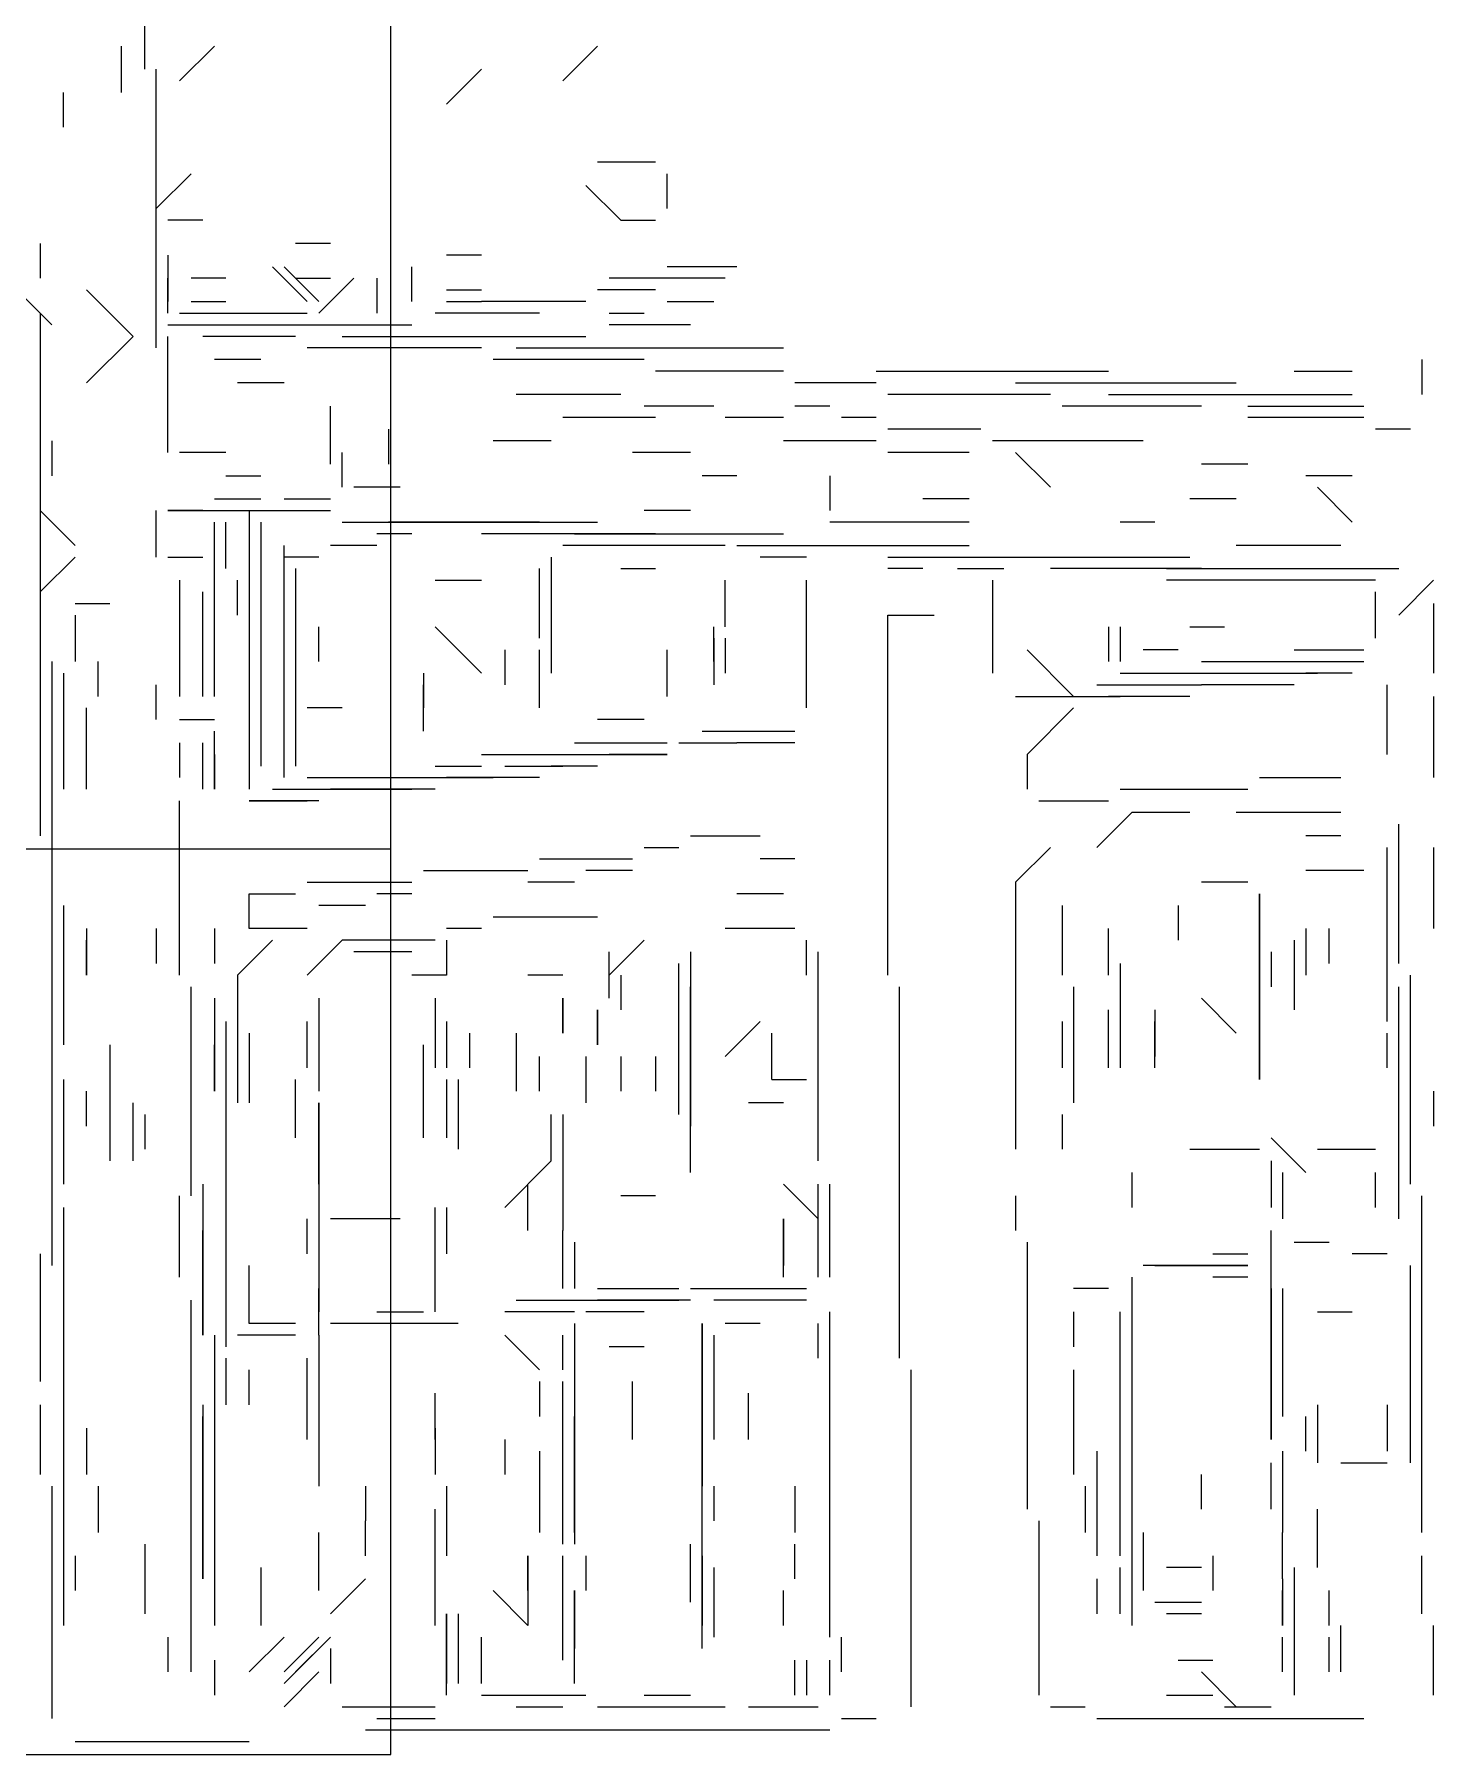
# Model space of a CAD drawing. Extents: x 34 to 168, y 38 to 138.
# Drawn here: x 124.88 to 144.97, y 55 to 79.69 of the extents above; entities that cross this region are included whole.
import ezdxf

# ---------------------------------------------------------------- set-up
doc = ezdxf.new("R2010")
doc.units = 0
doc.layers.add('STRUCTURE', color=1, linetype='CONTINUOUS')

msp = doc.modelspace()

# ---------------------------------------------------------------- linework, layer by layer
for p, q in [((126.467, 79.187), (126.467, 82.5203)), ((126.467, 79.187), (126.467, 82.5203)), ((126.467, 79.187), (126.467, 82.5203)), ((126.1337, 78.8536), (126.1337, 79.5203)), ((126.967, 79.0203), (127.467, 79.5203)), ((132.467, 79.0203), (132.967, 79.5203)), ((126.6337, 77.8536), (126.6337, 79.187)), ((126.6337, 77.687), (126.6337, 79.187)), ((126.6337, 77.5203), (126.6337, 79.187)), ((126.6337, 76.687), (126.6337, 79.187)), ((126.6337, 77.5203), (126.6337, 79.187)), ((126.6337, 76.3536), (126.6337, 79.0203)), ((131.3003, 79.187), (130.8003, 78.687)), ((125.3003, 78.3536), (125.3003, 78.8536)), ((126.6337, 77.687), (126.6337, 78.3536)), ((126.6337, 77.687), (126.6337, 78.3536)), ((133.8003, 77.8536), (132.967, 77.8536)), ((133.8003, 77.8536), (133.1337, 77.8536)), ((126.6337, 77.187), (127.1337, 77.687)), ((132.8003, 77.5203), (133.3003, 77.0203)), ((132.8003, 77.5203), (133.3003, 77.0203)), ((132.8003, 77.5203), (133.3003, 77.0203)), ((133.967, 77.187), (133.967, 77.687)), ((133.967, 77.187), (133.967, 77.687)), ((133.967, 77.187), (133.967, 77.687)), ((133.967, 77.187), (133.967, 77.687)), ((126.6337, 75.8536), (126.6337, 77.3536)), ((126.6337, 75.8536), (126.6337, 77.3536)), ((127.3003, 77.0203), (126.8003, 77.0203)), ((133.3003, 77.0203), (133.8003, 77.0203)), ((133.3003, 77.0203), (133.8003, 77.0203)), ((133.3003, 77.0203), (133.8003, 77.0203)), ((133.3003, 77.0203), (133.8003, 77.0203)), ((124.967, 76.687), (124.967, 76.187)), ((124.967, 76.687), (124.967, 76.187)), ((129.1337, 76.687), (128.6337, 76.687)), ((126.8003, 76.5203), (126.8003, 75.8536)), ((126.8003, 76.5203), (126.8003, 75.8536)), ((126.8003, 76.5203), (126.8003, 75.8536)), ((126.8003, 76.5203), (126.8003, 75.8536)), ((126.8003, 76.5203), (126.8003, 75.8536)), ((126.8003, 76.3536), (126.8003, 75.8536)), ((126.8003, 76.3536), (126.8003, 75.8536)), ((126.8003, 76.3536), (126.8003, 75.8536)), ((128.8003, 75.8536), (128.3003, 76.3536)), ((128.967, 75.8536), (128.467, 76.3536)), ((130.3003, 75.8536), (130.3003, 76.3536)), ((130.3003, 75.8536), (130.3003, 76.3536)), ((131.3003, 76.5203), (130.8003, 76.5203)), ((131.3003, 76.5203), (130.8003, 76.5203)), ((131.3003, 76.5203), (130.8003, 76.5203)), ((131.3003, 76.5203), (130.8003, 76.5203)), ((134.967, 76.3536), (133.967, 76.3536)), ((126.8003, 75.687), (126.8003, 76.187)), ((127.6337, 76.187), (127.1337, 76.187)), ((128.6337, 76.187), (129.1337, 76.187)), ((129.467, 76.187), (128.967, 75.687)), ((129.8003, 76.187), (129.8003, 75.687)), ((129.8003, 76.187), (129.8003, 75.687)), ((133.8003, 76.187), (133.1337, 76.187)), ((134.8003, 76.187), (133.8003, 76.187)), ((134.8003, 76.187), (133.967, 76.187)), ((134.8003, 76.187), (133.967, 76.187)), ((134.6337, 76.187), (133.967, 76.187)), ((134.8003, 76.187), (133.967, 76.187)), ((124.6337, 76.0203), (125.1337, 75.5203)), ((125.6337, 76.0203), (126.3003, 75.3536)), ((125.6337, 76.0203), (126.3003, 75.3536)), ((126.6337, 75.187), (126.6337, 75.8536)), ((127.1337, 75.8536), (127.6337, 75.8536)), ((130.8003, 76.0203), (131.3003, 76.0203)), ((130.8003, 76.0203), (131.3003, 76.0203)), ((130.8003, 76.0203), (131.3003, 76.0203)), ((130.8003, 75.8536), (131.3003, 75.8536)), ((132.467, 75.8536), (131.3003, 75.8536)), ((132.8003, 75.8536), (132.1337, 75.8536)), ((132.8003, 75.8536), (132.1337, 75.8536)), ((132.8003, 75.8536), (132.1337, 75.8536)), ((132.8003, 75.8536), (132.3003, 75.8536)), ((133.6337, 76.0203), (132.967, 76.0203)), ((133.8003, 76.0203), (132.967, 76.0203)), ((133.8003, 76.0203), (132.967, 76.0203)), ((133.8003, 76.0203), (132.967, 76.0203)), ((133.6337, 76.0203), (133.1337, 76.0203)), ((133.967, 75.8536), (134.6337, 75.8536)), ((124.967, 75.687), (124.967, 70.8536)), ((126.967, 75.687), (128.6337, 75.687)), ((127.1337, 75.687), (127.967, 75.687)), ((127.467, 75.687), (127.967, 75.687)), ((127.967, 75.687), (128.8003, 75.687)), ((128.1337, 75.687), (128.8003, 75.687)), ((128.1337, 75.687), (128.8003, 75.687)), ((131.1337, 75.687), (130.6337, 75.687)), ((132.1337, 75.687), (131.1337, 75.687)), ((131.8003, 75.687), (131.1337, 75.687)), ((133.1337, 75.687), (133.6337, 75.687)), ((124.967, 75.3536), (124.967, 68.8536)), ((124.967, 75.3536), (124.967, 74.3536)), ((124.967, 75.3536), (124.967, 68.8536)), ((125.6337, 74.687), (126.3003, 75.3536)), ((125.6337, 74.687), (126.3003, 75.3536)), ((126.8003, 75.5203), (129.1337, 75.5203)), ((126.8003, 74.5203), (126.8003, 75.3536)), ((126.8003, 74.5203), (126.8003, 75.3536)), ((127.1337, 75.5203), (128.1337, 75.5203)), ((127.1337, 75.5203), (127.967, 75.5203)), ((127.1337, 75.5203), (127.967, 75.5203)), ((127.3003, 75.5203), (127.967, 75.5203)), ((127.3003, 75.5203), (127.967, 75.5203)), ((127.3003, 75.5203), (127.967, 75.5203)), ((127.3003, 75.5203), (127.967, 75.5203)), ((128.6337, 75.3536), (127.3003, 75.3536)), ((127.467, 75.5203), (127.967, 75.5203)), ((127.467, 75.5203), (127.967, 75.5203)), ((128.467, 75.5203), (129.6337, 75.5203)), ((128.467, 75.5203), (130.1337, 75.5203)), ((128.467, 75.5203), (130.1337, 75.5203)), ((128.967, 75.5203), (130.1337, 75.5203)), ((129.1337, 75.5203), (130.3003, 75.5203)), ((129.3003, 75.3536), (131.6337, 75.3536)), ((130.3003, 75.3536), (130.8003, 75.3536)), ((130.3003, 75.3536), (130.8003, 75.3536)), ((130.3003, 75.3536), (130.8003, 75.3536)), ((130.3003, 75.3536), (130.8003, 75.3536)), ((131.1337, 75.3536), (132.467, 75.3536)), ((131.1337, 75.3536), (132.6337, 75.3536)), ((131.1337, 75.3536), (132.8003, 75.3536)), ((131.1337, 75.3536), (131.8003, 75.3536)), ((131.1337, 75.3536), (132.6337, 75.3536)), ((133.8003, 75.5203), (133.1337, 75.5203)), ((133.8003, 75.5203), (133.1337, 75.5203)), ((134.3003, 75.5203), (133.8003, 75.5203)), ((134.3003, 75.5203), (133.8003, 75.5203)), ((126.8003, 74.187), (126.8003, 75.187)), ((131.3003, 75.187), (128.8003, 75.187)), ((131.8003, 75.187), (134.3003, 75.187)), ((132.6337, 75.187), (135.3003, 75.187)), ((132.8003, 75.187), (135.467, 75.187)), ((132.8003, 75.187), (135.467, 75.187)), ((133.1337, 75.187), (135.6337, 75.187)), ((133.1337, 75.187), (134.967, 75.187)), ((133.1337, 75.187), (134.967, 75.187)), ((133.8003, 75.187), (134.3003, 75.187)), ((133.8003, 75.187), (134.3003, 75.187)), ((124.967, 74.8536), (124.967, 68.187)), ((126.8003, 73.687), (126.8003, 75.0203)), ((128.1337, 75.0203), (127.467, 75.0203)), ((133.6337, 75.0203), (131.467, 75.0203)), ((135.6337, 74.8536), (133.8003, 74.8536)), ((136.967, 74.8536), (138.8003, 74.8536)), ((138.8003, 74.8536), (139.967, 74.8536)), ((138.8003, 74.8536), (140.1337, 74.8536)), ((138.8003, 74.8536), (140.1337, 74.8536)), ((139.3003, 74.8536), (140.1337, 74.8536)), ((139.467, 74.8536), (140.3003, 74.8536)), ((142.967, 74.8536), (143.8003, 74.8536)), ((142.967, 74.8536), (143.8003, 74.8536)), ((144.8003, 75.0203), (144.8003, 74.5203)), ((128.467, 74.687), (127.8003, 74.687)), ((128.467, 74.687), (127.8003, 74.687)), ((136.967, 74.687), (135.8003, 74.687)), ((138.967, 74.687), (140.1337, 74.687)), ((140.1337, 74.687), (141.1337, 74.687)), ((140.3003, 74.687), (141.6337, 74.687)), ((140.3003, 74.687), (142.1337, 74.687)), ((140.3003, 74.687), (141.6337, 74.687)), ((140.467, 74.687), (142.1337, 74.687)), ((140.6337, 74.687), (141.8003, 74.687)), ((140.6337, 74.687), (141.8003, 74.687)), ((140.8003, 74.687), (141.8003, 74.687)), ((129.1337, 73.5203), (129.1337, 74.3536)), ((129.1337, 73.5203), (129.1337, 74.3536)), ((133.3003, 74.5203), (131.8003, 74.5203)), ((134.6337, 74.3536), (133.6337, 74.3536)), ((136.3003, 74.3536), (135.8003, 74.3536)), ((139.467, 74.5203), (137.1337, 74.5203)), ((141.6337, 74.3536), (139.6337, 74.3536)), ((140.3003, 74.5203), (142.1337, 74.5203)), ((141.3003, 74.5203), (143.8003, 74.5203)), ((141.8003, 74.5203), (143.8003, 74.5203)), ((141.8003, 74.5203), (143.8003, 74.5203)), ((142.3003, 74.5203), (143.8003, 74.5203)), ((142.3003, 74.5203), (142.967, 74.5203)), ((142.3003, 74.3536), (143.967, 74.3536)), ((133.8003, 74.187), (132.467, 74.187)), ((133.8003, 74.187), (132.467, 74.187)), ((135.6337, 74.187), (134.8003, 74.187)), ((136.967, 74.187), (136.467, 74.187)), ((143.967, 74.187), (142.3003, 74.187)), ((125.1337, 73.8536), (125.1337, 73.3536)), ((129.967, 74.0203), (129.967, 73.5203)), ((129.967, 74.0203), (129.967, 73.5203)), ((132.3003, 73.8536), (131.467, 73.8536)), ((136.967, 73.8536), (135.6337, 73.8536)), ((136.967, 73.8536), (135.6337, 73.8536)), ((138.467, 74.0203), (137.1337, 74.0203)), ((140.8003, 73.8536), (138.6337, 73.8536)), ((144.6337, 74.0203), (144.1337, 74.0203)), ((127.6337, 73.687), (126.967, 73.687)), ((129.3003, 73.187), (129.3003, 73.687)), ((134.3003, 73.687), (133.467, 73.687)), ((138.3003, 73.687), (137.1337, 73.687)), ((138.3003, 73.687), (137.1337, 73.687)), ((139.467, 73.187), (138.967, 73.687)), ((139.467, 73.187), (138.967, 73.687)), ((127.6337, 73.3536), (128.1337, 73.3536)), ((134.967, 73.3536), (134.467, 73.3536)), ((136.3003, 73.3536), (136.3003, 72.8536)), ((142.3003, 73.5203), (141.6337, 73.5203)), ((143.8003, 73.3536), (143.1337, 73.3536)), ((129.967, 73.187), (129.467, 73.187)), ((130.1337, 73.187), (129.467, 73.187)), ((130.1337, 73.187), (129.467, 73.187)), ((143.8003, 72.687), (143.3003, 73.187)), ((143.8003, 72.687), (143.3003, 73.187)), ((124.967, 72.8536), (125.467, 72.3536)), ((126.6337, 72.187), (126.6337, 72.8536)), ((127.3003, 72.8536), (126.8003, 72.8536)), ((126.8003, 72.8536), (127.8003, 72.8536)), ((127.3003, 72.8536), (126.8003, 72.8536)), ((127.3003, 72.8536), (126.8003, 72.8536)), ((127.3003, 72.8536), (126.8003, 72.8536)), ((126.8003, 72.8536), (127.8003, 72.8536)), ((126.967, 72.8536), (128.967, 72.8536)), ((127.467, 73.0203), (128.1337, 73.0203)), ((127.467, 72.8536), (127.967, 72.8536)), ((127.967, 72.8536), (127.967, 71.5203)), ((128.467, 73.0203), (128.967, 73.0203)), ((128.6337, 73.0203), (129.1337, 73.0203)), ((128.6337, 73.0203), (129.1337, 73.0203)), ((128.6337, 72.8536), (129.1337, 72.8536)), ((134.3003, 72.8536), (133.6337, 72.8536)), ((138.3003, 73.0203), (137.6337, 73.0203)), ((142.1337, 73.0203), (141.467, 73.0203)), ((142.1337, 73.0203), (141.467, 73.0203)), ((127.467, 70.187), (127.467, 72.687)), ((127.467, 70.187), (127.467, 72.687)), ((127.467, 70.187), (127.467, 72.687)), ((127.6337, 72.0203), (127.6337, 72.687)), ((128.1337, 72.687), (128.1337, 72.187)), ((128.1337, 72.687), (128.1337, 72.0203)), ((128.1337, 72.687), (128.1337, 71.8536)), ((128.1337, 72.687), (128.1337, 70.0203)), ((128.1337, 72.687), (128.1337, 72.0203)), ((129.3003, 72.687), (130.6337, 72.687)), ((129.6337, 72.687), (132.467, 72.687)), ((130.6337, 72.687), (129.967, 72.687)), ((130.3003, 72.687), (132.467, 72.687)), ((130.3003, 72.687), (132.967, 72.687)), ((130.3003, 72.687), (132.467, 72.687)), ((132.1337, 72.687), (130.467, 72.687)), ((131.8003, 72.687), (130.467, 72.687)), ((131.1337, 72.687), (130.467, 72.687)), ((131.8003, 72.687), (130.467, 72.687)), ((131.6337, 72.687), (132.3003, 72.687)), ((137.6337, 72.687), (136.3003, 72.687)), ((137.6337, 72.687), (136.3003, 72.687)), ((138.3003, 72.687), (136.467, 72.687)), ((140.967, 72.687), (140.467, 72.687)), ((128.467, 71.8536), (128.467, 72.3536)), ((129.8003, 72.3536), (129.1337, 72.3536)), ((129.8003, 72.3536), (129.1337, 72.3536)), ((129.8003, 72.3536), (129.1337, 72.3536)), ((130.3003, 72.5203), (129.8003, 72.5203)), ((132.967, 72.5203), (131.3003, 72.5203)), ((131.8003, 72.5203), (131.3003, 72.5203)), ((133.6337, 72.5203), (131.967, 72.5203)), ((133.6337, 72.5203), (131.967, 72.5203)), ((133.8003, 72.5203), (132.3003, 72.5203)), ((133.8003, 72.3536), (132.467, 72.3536)), ((133.8003, 72.3536), (132.467, 72.3536)), ((132.6337, 72.5203), (134.8003, 72.5203)), ((132.967, 72.5203), (135.3003, 72.5203)), ((132.967, 72.5203), (135.3003, 72.5203)), ((133.1337, 72.5203), (135.6337, 72.5203)), ((134.467, 72.3536), (133.1337, 72.3536)), ((133.967, 72.3536), (133.1337, 72.3536)), ((133.6337, 72.5203), (134.3003, 72.5203)), ((134.8003, 72.3536), (133.8003, 72.3536)), ((134.8003, 72.3536), (133.8003, 72.3536)), ((134.8003, 72.3536), (133.967, 72.3536)), ((134.967, 72.3536), (137.6337, 72.3536)), ((135.467, 72.3536), (138.1337, 72.3536)), ((135.467, 72.3536), (138.1337, 72.3536)), ((135.8003, 72.3536), (138.3003, 72.3536)), ((135.8003, 72.3536), (138.3003, 72.3536)), ((136.3003, 72.3536), (137.6337, 72.3536)), ((136.3003, 72.3536), (137.6337, 72.3536)), ((143.6337, 72.3536), (142.1337, 72.3536)), ((125.467, 72.187), (124.967, 71.687)), ((126.8003, 72.187), (127.3003, 72.187)), ((128.967, 72.187), (128.467, 72.187)), ((128.967, 72.187), (128.467, 72.187)), ((128.967, 72.187), (128.467, 72.187)), ((132.3003, 72.187), (132.3003, 70.5203)), ((132.3003, 72.187), (132.3003, 70.5203)), ((135.967, 72.187), (135.3003, 72.187)), ((135.8003, 72.187), (135.3003, 72.187)), ((135.967, 72.187), (135.3003, 72.187)), ((137.1337, 72.187), (137.967, 72.187)), ((137.8003, 72.187), (140.467, 72.187)), ((138.3003, 72.187), (141.467, 72.187)), ((138.3003, 72.187), (141.467, 72.187)), ((138.967, 72.187), (141.1337, 72.187)), ((126.967, 71.8536), (126.967, 70.187)), ((126.967, 71.8536), (126.967, 70.187)), ((127.8003, 71.3536), (127.8003, 71.8536)), ((127.967, 72.0203), (127.967, 69.187)), ((127.967, 71.8536), (127.967, 68.8536)), ((127.967, 71.8536), (127.967, 68.8536)), ((128.1337, 72.0203), (128.1337, 69.187)), ((128.1337, 72.0203), (128.1337, 69.187)), ((128.467, 69.187), (128.467, 71.8536)), ((128.467, 69.187), (128.467, 71.8536)), ((128.6337, 72.0203), (128.6337, 69.187)), ((128.6337, 71.8536), (128.6337, 69.3536)), ((130.6337, 71.8536), (131.3003, 71.8536)), ((130.6337, 71.8536), (131.3003, 71.8536)), ((132.1337, 71.3536), (132.1337, 72.0203)), ((132.1337, 71.3536), (132.1337, 72.0203)), ((132.1337, 71.0203), (132.1337, 71.8536)), ((133.3003, 72.0203), (133.8003, 72.0203)), ((133.3003, 72.0203), (133.8003, 72.0203)), ((134.8003, 71.3536), (134.8003, 71.8536)), ((135.967, 71.187), (135.967, 71.8536)), ((135.967, 70.0203), (135.967, 71.8536)), ((135.967, 70.187), (135.967, 71.8536)), ((135.967, 70.0203), (135.967, 71.8536)), ((137.6337, 72.0203), (137.1337, 72.0203)), ((138.1337, 72.0203), (138.8003, 72.0203)), ((138.6337, 71.8536), (138.6337, 70.5203)), ((141.6337, 72.0203), (139.467, 72.0203)), ((141.467, 72.0203), (139.6337, 72.0203)), ((141.467, 72.0203), (139.6337, 72.0203)), ((141.1337, 72.0203), (141.967, 72.0203)), ((143.6337, 71.8536), (141.1337, 71.8536)), ((143.6337, 71.8536), (141.1337, 71.8536)), ((143.967, 71.8536), (141.3003, 71.8536)), ((141.6337, 72.0203), (144.3003, 72.0203)), ((141.6337, 72.0203), (144.3003, 72.0203)), ((144.1337, 71.8536), (141.8003, 71.8536)), ((144.1337, 71.8536), (141.8003, 71.8536)), ((144.1337, 71.8536), (141.8003, 71.8536)), ((142.1337, 72.0203), (143.6337, 72.0203)), ((142.3003, 72.0203), (144.467, 72.0203)), ((143.6337, 71.8536), (142.467, 71.8536)), ((143.6337, 71.8536), (142.467, 71.8536)), ((144.467, 71.3536), (144.967, 71.8536)), ((124.967, 71.687), (124.967, 71.187)), ((127.3003, 70.187), (127.3003, 71.687)), ((127.3003, 70.187), (127.3003, 71.687)), ((132.3003, 71.687), (132.3003, 71.0203)), ((134.8003, 71.187), (134.8003, 71.687)), ((134.8003, 71.187), (134.8003, 71.687)), ((144.1337, 71.0203), (144.1337, 71.687)), ((144.1337, 71.0203), (144.1337, 71.687)), ((144.1337, 71.0203), (144.1337, 71.687)), ((125.467, 71.5203), (125.967, 71.5203)), ((125.467, 71.3536), (125.467, 70.687)), ((127.3003, 70.187), (127.3003, 71.5203)), ((128.1337, 71.3536), (128.1337, 70.8536)), ((128.1337, 71.3536), (128.1337, 70.8536)), ((128.467, 69.0203), (128.467, 71.5203)), ((128.467, 70.0203), (128.467, 71.3536)), ((128.6337, 71.3536), (128.6337, 70.187)), ((128.6337, 71.3536), (128.6337, 70.187)), ((137.1337, 66.187), (137.1337, 71.3536)), ((137.1337, 71.3536), (137.8003, 71.3536)), ((144.1337, 71.0203), (144.1337, 71.5203)), ((144.1337, 71.0203), (144.1337, 71.5203)), ((144.1337, 71.0203), (144.1337, 71.5203)), ((144.967, 71.5203), (144.967, 70.5203)), ((144.967, 71.5203), (144.967, 71.0203)), ((127.467, 70.187), (127.467, 71.187)), ((128.967, 70.687), (128.967, 71.187)), ((128.967, 70.687), (128.967, 71.187)), ((130.6337, 71.187), (131.3003, 70.5203)), ((130.6337, 71.187), (131.3003, 70.5203)), ((134.6337, 70.687), (134.6337, 71.187)), ((140.3003, 71.187), (140.3003, 70.687)), ((140.467, 71.187), (140.467, 70.687)), ((140.467, 71.187), (140.467, 70.687)), ((141.467, 71.187), (141.967, 71.187)), ((141.467, 71.187), (141.967, 71.187)), ((126.967, 70.8536), (126.967, 70.187)), ((131.6337, 70.8536), (131.6337, 70.3536)), ((131.6337, 70.8536), (131.6337, 70.3536)), ((132.1337, 70.0203), (132.1337, 70.8536)), ((132.1337, 70.0203), (132.1337, 70.8536)), ((133.967, 70.187), (133.967, 70.8536)), ((133.967, 70.187), (133.967, 70.8536)), ((134.6337, 71.0203), (134.6337, 70.3536)), ((134.6337, 71.0203), (134.6337, 70.3536)), ((134.8003, 71.0203), (134.8003, 70.5203)), ((135.967, 70.3536), (135.967, 70.8536)), ((139.1337, 70.8536), (139.8003, 70.187)), ((141.3003, 70.8536), (140.8003, 70.8536)), ((142.967, 70.8536), (143.967, 70.8536)), ((143.1337, 70.8536), (143.967, 70.8536)), ((143.1337, 70.8536), (143.967, 70.8536)), ((143.467, 70.8536), (143.967, 70.8536)), ((143.467, 70.8536), (143.967, 70.8536)), ((125.1337, 70.687), (125.1337, 68.3536)), ((125.8003, 70.187), (125.8003, 70.687)), ((127.3003, 70.187), (127.3003, 70.687)), ((127.967, 70.687), (127.967, 70.187)), ((141.6337, 70.687), (142.6337, 70.687)), ((141.6337, 70.687), (142.6337, 70.687)), ((141.6337, 70.687), (142.6337, 70.687)), ((141.6337, 70.687), (142.6337, 70.687)), ((141.8003, 70.687), (142.8003, 70.687)), ((141.967, 70.687), (143.3003, 70.687)), ((141.967, 70.687), (143.3003, 70.687)), ((142.1337, 70.687), (143.467, 70.687)), ((143.467, 70.687), (143.967, 70.687)), ((125.3003, 70.5203), (125.3003, 68.8536)), ((130.467, 70.5203), (130.467, 70.0203)), ((140.467, 70.5203), (141.6337, 70.5203)), ((140.6337, 70.5203), (141.8003, 70.5203)), ((140.6337, 70.5203), (141.467, 70.5203)), ((140.6337, 70.5203), (141.467, 70.5203)), ((140.6337, 70.5203), (141.8003, 70.5203)), ((140.8003, 70.5203), (141.967, 70.5203)), ((141.8003, 70.5203), (143.3003, 70.5203)), ((143.8003, 70.5203), (143.1337, 70.5203)), ((126.6337, 69.8536), (126.6337, 70.3536)), ((130.467, 69.687), (130.467, 70.3536)), ((138.967, 70.187), (140.467, 70.187)), ((140.1337, 70.3536), (140.6337, 70.3536)), ((141.467, 70.187), (140.3003, 70.187)), ((140.6337, 70.3536), (141.6337, 70.3536)), ((142.967, 70.3536), (141.6337, 70.3536)), ((144.3003, 69.3536), (144.3003, 70.3536)), ((144.967, 70.187), (144.967, 69.0203)), ((125.6337, 68.8536), (125.6337, 70.0203)), ((129.3003, 70.0203), (128.8003, 70.0203)), ((129.3003, 70.0203), (128.8003, 70.0203)), ((139.8003, 70.0203), (139.1337, 69.3536)), ((126.967, 69.8536), (127.467, 69.8536)), ((127.467, 68.8536), (127.467, 69.687)), ((127.967, 69.8536), (127.967, 69.0203)), ((133.467, 69.8536), (132.967, 69.8536)), ((133.467, 69.8536), (132.967, 69.8536)), ((133.6337, 69.8536), (133.1337, 69.8536)), ((134.467, 69.687), (135.6337, 69.687)), ((134.467, 69.687), (135.6337, 69.687)), ((134.467, 69.687), (135.6337, 69.687)), ((134.467, 69.687), (135.6337, 69.687)), ((134.6337, 69.687), (135.1337, 69.687)), ((135.1337, 69.687), (135.8003, 69.687)), ((126.967, 69.5203), (126.967, 69.0203)), ((126.967, 69.5203), (126.967, 69.0203)), ((127.3003, 68.8536), (127.3003, 69.5203)), ((127.467, 68.8536), (127.467, 69.5203)), ((127.967, 69.5203), (127.967, 69.0203)), ((132.6337, 69.5203), (133.8003, 69.5203)), ((132.8003, 69.5203), (133.8003, 69.5203)), ((132.8003, 69.5203), (133.967, 69.5203)), ((132.8003, 69.5203), (133.8003, 69.5203)), ((132.967, 69.5203), (133.967, 69.5203)), ((132.967, 69.5203), (133.967, 69.5203)), ((133.1337, 69.5203), (133.967, 69.5203)), ((133.1337, 69.5203), (133.6337, 69.5203)), ((134.1337, 69.5203), (134.967, 69.5203)), ((135.8003, 69.5203), (134.967, 69.5203)), ((127.3003, 68.8536), (127.3003, 69.3536)), ((127.467, 69.3536), (127.467, 68.8536)), ((130.6337, 69.187), (131.3003, 69.187)), ((131.3003, 69.3536), (132.1337, 69.3536)), ((131.3003, 69.3536), (132.1337, 69.3536)), ((131.467, 69.3536), (132.6337, 69.3536)), ((131.467, 69.3536), (132.3003, 69.3536)), ((131.6337, 69.3536), (132.8003, 69.3536)), ((131.6337, 69.3536), (132.8003, 69.3536)), ((131.6337, 69.187), (132.467, 69.187)), ((131.8003, 69.3536), (132.967, 69.3536)), ((132.967, 69.187), (132.3003, 69.187)), ((132.6337, 69.3536), (133.967, 69.3536)), ((133.967, 69.3536), (133.1337, 69.3536)), ((139.1337, 69.3536), (139.1337, 68.8536)), ((128.8003, 69.0203), (129.8003, 69.0203)), ((128.8003, 69.0203), (129.967, 69.0203)), ((128.8003, 69.0203), (129.8003, 69.0203)), ((129.467, 69.0203), (130.1337, 69.0203)), ((129.6337, 69.0203), (130.967, 69.0203)), ((129.6337, 69.0203), (130.967, 69.0203)), ((129.8003, 69.0203), (131.1337, 69.0203)), ((130.467, 69.0203), (131.467, 69.0203)), ((132.1337, 69.0203), (130.8003, 69.0203)), ((142.467, 69.0203), (143.6337, 69.0203)), ((125.1337, 68.687), (125.1337, 63.0203)), ((125.1337, 68.687), (125.1337, 63.0203)), ((126.967, 67.8536), (126.967, 68.687)), ((126.967, 66.187), (126.967, 68.687)), ((126.967, 66.187), (126.967, 68.687)), ((128.967, 68.687), (127.967, 68.687)), ((127.967, 68.687), (128.8003, 68.687)), ((128.3003, 68.8536), (129.467, 68.8536)), ((128.3003, 68.8536), (129.467, 68.8536)), ((128.467, 68.8536), (129.6337, 68.8536)), ((128.8003, 68.8536), (129.3003, 68.8536)), ((128.967, 68.8536), (130.3003, 68.8536)), ((130.6337, 68.8536), (129.1337, 68.8536)), ((139.3003, 68.687), (140.3003, 68.687)), ((140.467, 68.8536), (142.3003, 68.8536)), ((140.6337, 68.5203), (140.1337, 68.0203)), ((141.467, 68.5203), (140.6337, 68.5203)), ((143.6337, 68.5203), (142.1337, 68.5203)), ((126.967, 66.187), (126.967, 68.3536)), ((134.3003, 68.187), (135.3003, 68.187)), ((143.6337, 68.187), (143.1337, 68.187)), ((144.467, 66.3536), (144.467, 68.3536)), ((133.6337, 68.0203), (134.1337, 68.0203)), ((139.467, 68.0203), (138.967, 67.5203)), ((144.3003, 66.187), (144.3003, 68.0203)), ((144.967, 68.0203), (144.967, 66.8536)), ((130.467, 67.687), (131.967, 67.687)), ((132.1337, 67.8536), (133.467, 67.8536)), ((133.467, 67.687), (132.8003, 67.687)), ((135.8003, 67.8536), (135.3003, 67.8536)), ((143.967, 67.687), (143.1337, 67.687)), ((125.1337, 67.5203), (125.1337, 62.0203)), ((126.967, 66.187), (126.967, 67.5203)), ((128.8003, 67.5203), (130.3003, 67.5203)), ((132.6337, 67.5203), (131.967, 67.5203)), ((138.967, 67.5203), (138.967, 63.687)), ((142.3003, 67.5203), (141.6337, 67.5203)), ((144.3003, 65.687), (144.3003, 67.5203)), ((144.3003, 65.687), (144.3003, 67.5203)), ((125.3003, 67.187), (125.3003, 65.187)), ((127.967, 66.8536), (127.967, 67.3536)), ((127.967, 67.3536), (128.6337, 67.3536)), ((129.6337, 67.187), (128.967, 67.187)), ((130.3003, 67.3536), (129.8003, 67.3536)), ((135.6337, 67.3536), (134.967, 67.3536)), ((139.6337, 67.187), (139.6337, 66.187)), ((141.3003, 67.187), (141.3003, 66.687)), ((141.3003, 67.187), (141.3003, 66.687)), ((142.467, 67.3536), (142.467, 65.687)), ((142.467, 65.687), (142.467, 67.3536)), ((144.3003, 65.5203), (144.3003, 67.3536)), ((132.967, 67.0203), (131.467, 67.0203)), ((125.6337, 66.8536), (125.6337, 66.187)), ((125.6337, 66.187), (125.6337, 66.687)), ((126.6337, 66.8536), (126.6337, 66.3536)), ((127.467, 66.8536), (127.467, 66.3536)), ((128.3003, 66.687), (127.8003, 66.187)), ((128.8003, 66.8536), (127.967, 66.8536)), ((129.3003, 66.687), (128.8003, 66.187)), ((130.6337, 66.687), (129.3003, 66.687)), ((131.3003, 66.8536), (130.8003, 66.8536)), ((130.8003, 66.687), (130.8003, 66.187)), ((133.6337, 66.687), (133.1337, 66.187)), ((133.6337, 66.687), (133.1337, 66.187)), ((135.8003, 66.8536), (134.8003, 66.8536)), ((135.8003, 66.8536), (134.8003, 66.8536)), ((135.967, 66.187), (135.967, 66.687)), ((135.967, 66.187), (135.967, 66.687)), ((140.3003, 66.187), (140.3003, 66.8536)), ((140.3003, 66.187), (140.3003, 66.8536)), ((142.467, 65.3536), (142.467, 66.687)), ((142.467, 65.3536), (142.467, 66.687)), ((142.967, 66.687), (142.967, 65.687)), ((143.1337, 66.8536), (143.1337, 66.187)), ((143.467, 66.3536), (143.467, 66.8536)), ((130.3003, 66.5203), (129.467, 66.5203)), ((133.1337, 65.8536), (133.1337, 66.5203)), ((134.3003, 66.5203), (134.3003, 65.5203)), ((134.3003, 66.5203), (134.3003, 65.5203)), ((136.1337, 64.3536), (136.1337, 66.5203)), ((142.6337, 66.5203), (142.6337, 66.0203)), ((142.6337, 66.5203), (142.6337, 66.0203)), ((127.8003, 66.187), (127.8003, 65.687)), ((130.8003, 66.187), (130.3003, 66.187)), ((132.467, 66.187), (131.967, 66.187)), ((133.3003, 66.187), (133.3003, 65.687)), ((134.1337, 65.687), (134.1337, 66.3536)), ((140.467, 66.3536), (140.467, 64.8536)), ((140.467, 66.3536), (140.467, 64.8536)), ((142.467, 64.687), (142.467, 66.3536)), ((144.6337, 63.187), (144.6337, 66.187)), ((127.1337, 63.0203), (127.1337, 66.0203)), ((127.1337, 63.187), (127.1337, 66.0203)), ((127.1337, 63.187), (127.1337, 66.0203)), ((127.8003, 66.0203), (127.8003, 64.8536)), ((127.8003, 66.0203), (127.8003, 64.8536)), ((134.3003, 65.5203), (134.3003, 66.0203)), ((134.3003, 65.5203), (134.3003, 66.0203)), ((136.1337, 64.8536), (136.1337, 66.0203)), ((136.1337, 64.8536), (136.1337, 66.0203)), ((137.3003, 60.687), (137.3003, 66.0203)), ((139.8003, 66.0203), (139.8003, 64.3536)), ((139.8003, 66.0203), (139.8003, 64.3536)), ((144.467, 62.687), (144.467, 66.0203)), ((127.467, 65.8536), (127.467, 64.5203)), ((128.967, 65.8536), (128.967, 64.8536)), ((130.6337, 65.8536), (130.6337, 64.8536)), ((132.467, 65.8536), (132.467, 65.3536)), ((132.467, 65.3536), (132.467, 65.8536)), ((132.967, 65.687), (132.967, 65.187)), ((132.967, 65.187), (132.967, 65.687)), ((132.967, 65.687), (132.967, 65.187)), ((132.967, 65.187), (132.967, 65.687)), ((134.1337, 64.187), (134.1337, 65.8536)), ((140.3003, 64.8536), (140.3003, 65.687)), ((140.3003, 64.8536), (140.3003, 65.687)), ((140.967, 65.687), (140.967, 65.0203)), ((140.967, 65.687), (140.967, 65.0203)), ((141.6337, 65.8536), (142.1337, 65.3536)), ((142.467, 65.8536), (142.467, 65.3536)), ((142.467, 65.8536), (142.467, 65.3536)), ((127.1337, 64.3536), (127.1337, 65.5203)), ((127.6337, 65.5203), (127.6337, 61.187)), ((127.8003, 65.5203), (127.8003, 64.3536)), ((128.8003, 64.8536), (128.8003, 65.5203)), ((128.967, 65.5203), (128.967, 64.5203)), ((130.8003, 65.5203), (130.8003, 64.8536)), ((130.8003, 65.5203), (130.8003, 64.8536)), ((134.3003, 65.5203), (134.3003, 64.0203)), ((134.3003, 64.0203), (134.3003, 65.5203)), ((135.3003, 65.5203), (134.8003, 65.0203)), ((139.6337, 65.5203), (139.6337, 64.8536)), ((140.967, 64.8536), (140.967, 65.5203)), ((140.967, 64.8536), (140.967, 65.5203)), ((144.467, 62.8536), (144.467, 65.5203)), ((144.467, 62.8536), (144.467, 65.5203)), ((125.967, 65.187), (125.967, 63.5203)), ((127.467, 64.5203), (127.467, 65.187)), ((127.967, 65.3536), (127.967, 64.3536)), ((130.467, 63.8536), (130.467, 65.187)), ((131.1337, 64.8536), (131.1337, 65.3536)), ((131.1337, 64.8536), (131.1337, 65.3536)), ((131.8003, 65.3536), (131.8003, 64.5203)), ((131.8003, 65.3536), (131.8003, 64.5203)), ((135.467, 64.687), (135.467, 65.3536)), ((142.467, 65.3536), (142.467, 64.687)), ((144.3003, 64.8536), (144.3003, 65.3536)), ((144.467, 63.0203), (144.467, 65.3536)), ((132.1337, 64.5203), (132.1337, 65.0203)), ((132.1337, 64.5203), (132.1337, 65.0203)), ((132.8003, 65.0203), (132.8003, 64.5203)), ((133.3003, 65.0203), (133.3003, 64.5203)), ((133.3003, 65.0203), (133.3003, 64.5203)), ((133.8003, 65.0203), (133.8003, 64.5203)), ((134.3003, 65.0203), (134.3003, 64.187)), ((134.3003, 65.0203), (134.3003, 64.187)), ((125.3003, 64.687), (125.3003, 63.187)), ((127.6337, 64.687), (127.6337, 61.0203)), ((127.6337, 64.687), (127.6337, 61.0203)), ((128.6337, 63.8536), (128.6337, 64.687)), ((130.8003, 64.687), (130.8003, 63.8536)), ((130.967, 64.687), (130.967, 63.687)), ((130.967, 64.687), (130.967, 63.687)), ((132.8003, 64.8536), (132.8003, 64.3536)), ((134.3003, 64.187), (134.3003, 64.8536)), ((134.3003, 64.187), (134.3003, 64.8536)), ((134.3003, 64.687), (134.3003, 64.187)), ((135.467, 64.687), (135.967, 64.687)), ((135.467, 64.687), (135.967, 64.687)), ((144.467, 63.5203), (144.467, 64.687)), ((125.6337, 64.0203), (125.6337, 64.5203)), ((136.1337, 63.5203), (136.1337, 64.5203)), ((136.1337, 63.5203), (136.1337, 64.5203)), ((144.967, 64.5203), (144.967, 64.0203)), ((126.3003, 63.5203), (126.3003, 64.3536)), ((126.467, 64.187), (126.467, 63.687)), ((127.6337, 64.187), (127.6337, 60.8536)), ((128.967, 63.187), (128.967, 64.3536)), ((128.967, 64.3536), (128.967, 61.5203)), ((132.3003, 63.5203), (132.3003, 64.187)), ((132.467, 64.187), (132.467, 63.5203)), ((132.467, 64.187), (132.467, 63.5203)), ((135.6337, 64.3536), (135.1337, 64.3536)), ((139.6337, 64.187), (139.6337, 63.687)), ((132.3003, 63.5203), (132.3003, 64.0203)), ((132.467, 64.0203), (132.467, 63.5203)), ((134.3003, 63.3536), (134.3003, 64.0203)), ((142.6337, 63.8536), (143.1337, 63.3536)), ((127.1337, 63.187), (127.1337, 63.687)), ((131.6337, 62.8536), (132.3003, 63.5203)), ((132.467, 63.687), (132.467, 62.5203)), ((141.467, 63.687), (142.467, 63.687)), ((142.6337, 63.5203), (142.6337, 62.8536)), ((143.3003, 63.687), (144.1337, 63.687)), ((140.6337, 63.3536), (140.6337, 62.8536)), ((142.8003, 63.3536), (142.8003, 62.687)), ((144.1337, 62.8536), (144.1337, 63.3536)), ((126.967, 61.8536), (126.967, 63.0203)), ((126.967, 61.8536), (126.967, 63.0203)), ((127.3003, 63.187), (127.3003, 61.0203)), ((131.967, 62.5203), (131.967, 63.187)), ((131.967, 62.5203), (131.967, 63.0203)), ((131.967, 62.5203), (131.967, 63.0203)), ((133.8003, 63.0203), (133.3003, 63.0203)), ((136.1337, 62.687), (135.6337, 63.187)), ((136.1337, 61.8536), (136.1337, 63.187)), ((136.1337, 61.8536), (136.1337, 63.187)), ((136.3003, 61.8536), (136.3003, 63.187)), ((138.967, 63.0203), (138.967, 62.5203)), ((144.8003, 58.187), (144.8003, 63.0203)), ((125.3003, 62.8536), (125.3003, 59.687)), ((125.3003, 62.8536), (125.3003, 59.687)), ((130.6337, 61.5203), (130.6337, 62.8536)), ((130.8003, 62.8536), (130.8003, 62.187)), ((130.8003, 62.8536), (130.8003, 62.187)), ((127.3003, 61.0203), (127.3003, 62.5203)), ((128.8003, 62.187), (128.8003, 62.687)), ((130.1337, 62.687), (129.1337, 62.687)), ((132.467, 61.8536), (132.467, 62.5203)), ((132.467, 61.8536), (132.467, 62.5203)), ((135.6337, 61.8536), (135.6337, 62.687)), ((135.6337, 62.687), (135.6337, 62.0203)), ((136.1337, 62.187), (136.1337, 62.687)), ((142.6337, 61.687), (142.6337, 62.5203)), ((142.6337, 61.687), (142.6337, 62.5203)), ((132.6337, 62.3536), (132.6337, 61.8536)), ((132.6337, 62.3536), (132.6337, 61.687)), ((132.6337, 62.3536), (132.6337, 61.8536)), ((139.1337, 62.3536), (139.1337, 58.5203)), ((142.967, 62.3536), (143.467, 62.3536)), ((124.967, 62.187), (124.967, 60.3536)), ((127.967, 61.187), (127.967, 62.0203)), ((132.467, 61.687), (132.467, 62.187)), ((142.3003, 62.0203), (140.8003, 62.0203)), ((142.3003, 62.0203), (140.8003, 62.0203)), ((140.967, 62.0203), (142.3003, 62.0203)), ((140.967, 62.0203), (142.3003, 62.0203)), ((142.3003, 62.0203), (141.3003, 62.0203)), ((141.8003, 62.187), (142.3003, 62.187)), ((144.3003, 62.187), (143.8003, 62.187)), ((144.3003, 62.187), (143.8003, 62.187)), ((144.6337, 59.187), (144.6337, 62.0203)), ((125.3003, 61.8536), (125.3003, 56.8536)), ((128.967, 61.8536), (128.967, 61.3536)), ((128.967, 61.8536), (128.967, 61.3536)), ((130.6337, 61.3536), (130.6337, 61.8536)), ((140.6337, 61.8536), (140.6337, 59.3536)), ((140.6337, 61.8536), (140.6337, 59.3536)), ((142.3003, 61.8536), (141.8003, 61.8536)), ((144.6337, 59.187), (144.6337, 61.8536)), ((144.6337, 59.187), (144.6337, 61.8536)), ((127.1337, 56.187), (127.1337, 61.5203)), ((128.967, 61.0203), (128.967, 61.687)), ((128.967, 61.0203), (128.967, 61.687)), ((131.8003, 61.5203), (132.6337, 61.5203)), ((131.8003, 61.5203), (132.967, 61.5203)), ((131.8003, 61.5203), (132.6337, 61.5203)), ((132.967, 61.687), (133.967, 61.687)), ((134.3003, 61.5203), (132.967, 61.5203)), ((132.967, 61.5203), (134.1337, 61.5203)), ((134.3003, 61.5203), (132.967, 61.5203)), ((132.967, 61.5203), (134.1337, 61.5203)), ((133.1337, 61.687), (134.1337, 61.687)), ((134.3003, 61.687), (135.967, 61.687)), ((134.3003, 61.687), (135.967, 61.687)), ((134.467, 61.687), (135.467, 61.687)), ((135.1337, 61.5203), (134.6337, 61.5203)), ((135.1337, 61.5203), (134.6337, 61.5203)), ((135.967, 61.5203), (134.8003, 61.5203)), ((140.3003, 61.687), (139.8003, 61.687)), ((140.3003, 61.687), (139.8003, 61.687)), ((142.6337, 61.687), (142.6337, 60.8536)), ((142.6337, 59.5203), (142.6337, 61.687)), ((142.6337, 60.687), (142.6337, 61.5203)), ((142.8003, 61.687), (142.8003, 59.8536)), ((129.8003, 61.3536), (130.467, 61.3536)), ((132.6337, 61.3536), (131.6337, 61.3536)), ((132.6337, 61.3536), (131.6337, 61.3536)), ((133.6337, 61.3536), (132.8003, 61.3536)), ((136.3003, 58.187), (136.3003, 61.3536)), ((136.3003, 56.687), (136.3003, 61.3536)), ((136.3003, 56.687), (136.3003, 61.3536)), ((139.8003, 61.3536), (139.8003, 60.8536)), ((139.8003, 61.3536), (139.8003, 60.8536)), ((140.467, 57.8536), (140.467, 61.3536)), ((140.467, 57.8536), (140.467, 61.3536)), ((143.3003, 61.3536), (143.8003, 61.3536)), ((127.467, 61.0203), (127.467, 57.187)), ((128.6337, 61.0203), (127.8003, 61.0203)), ((128.6337, 61.187), (127.967, 61.187)), ((128.967, 61.0203), (128.967, 60.5203)), ((130.967, 61.187), (129.1337, 61.187)), ((130.6337, 61.187), (129.3003, 61.187)), ((132.1337, 60.5203), (131.6337, 61.0203)), ((132.467, 60.5203), (132.467, 61.0203)), ((132.6337, 61.187), (132.6337, 58.0203)), ((134.467, 56.5203), (134.467, 61.187)), ((134.467, 61.187), (134.467, 60.0203)), ((134.6337, 61.0203), (134.6337, 59.5203)), ((135.3003, 61.187), (134.8003, 61.187)), ((136.1337, 60.687), (136.1337, 61.187)), ((142.6337, 61.187), (142.6337, 60.187)), ((142.6337, 61.187), (142.6337, 60.187)), ((142.6337, 60.187), (142.6337, 61.0203)), ((142.6337, 60.187), (142.6337, 61.0203)), ((144.6337, 59.187), (144.6337, 61.0203)), ((127.467, 60.8536), (127.467, 56.8536)), ((127.467, 60.8536), (127.467, 56.8536)), ((133.6337, 60.8536), (133.1337, 60.8536)), ((140.6337, 60.8536), (140.6337, 59.8536)), ((127.467, 60.687), (127.467, 56.8536)), ((127.6337, 60.687), (127.6337, 60.0203)), ((127.6337, 60.687), (127.6337, 60.0203)), ((127.967, 60.0203), (127.967, 60.5203)), ((127.967, 60.0203), (127.967, 60.5203)), ((128.8003, 59.5203), (128.8003, 60.687)), ((128.967, 60.687), (128.967, 58.8536)), ((132.6337, 60.687), (132.6337, 60.187)), ((132.6337, 60.687), (132.6337, 60.187)), ((137.467, 55.687), (137.467, 60.5203)), ((139.8003, 60.5203), (139.8003, 59.0203)), ((140.6337, 60.5203), (140.6337, 56.8536)), ((132.1337, 60.3536), (132.1337, 59.8536)), ((132.1337, 60.3536), (132.1337, 59.8536)), ((132.1337, 60.3536), (132.1337, 59.8536)), ((132.1337, 60.3536), (132.1337, 59.8536)), ((132.1337, 60.3536), (132.1337, 59.8536)), ((132.1337, 60.3536), (132.1337, 59.8536)), ((132.467, 58.0203), (132.467, 60.3536)), ((132.467, 58.0203), (132.467, 60.3536)), ((132.467, 58.0203), (132.467, 60.3536)), ((132.467, 58.0203), (132.467, 60.3536)), ((132.467, 58.0203), (132.467, 60.3536)), ((132.467, 58.0203), (132.467, 60.3536)), ((133.467, 59.5203), (133.467, 60.3536)), ((133.467, 59.5203), (133.467, 60.3536)), ((134.467, 60.3536), (134.467, 58.8536)), ((134.467, 60.3536), (134.467, 58.8536)), ((124.967, 60.0203), (124.967, 59.0203)), ((127.3003, 60.0203), (127.3003, 57.5203)), ((130.6337, 59.5203), (130.6337, 60.187)), ((130.6337, 59.687), (130.6337, 60.187)), ((132.467, 59.5203), (132.467, 60.0203)), ((132.6337, 60.0203), (132.6337, 58.187)), ((134.467, 58.3536), (134.467, 60.187)), ((134.467, 58.3536), (134.467, 60.187)), ((134.467, 60.0203), (134.467, 59.3536)), ((135.1337, 59.5203), (135.1337, 60.187)), ((142.6337, 60.187), (142.6337, 59.5203)), ((143.3003, 60.0203), (143.3003, 59.187)), ((144.3003, 60.0203), (144.3003, 59.3536)), ((127.3003, 57.5203), (127.3003, 59.8536)), ((132.6337, 58.187), (132.6337, 59.8536)), ((134.467, 59.3536), (134.467, 59.8536)), ((143.1337, 59.3536), (143.1337, 59.8536)), ((144.6337, 59.3536), (144.6337, 59.8536)), ((125.6337, 59.687), (125.6337, 59.0203)), ((125.6337, 59.687), (125.6337, 59.0203)), ((127.467, 59.687), (127.467, 56.8536)), ((130.6337, 59.687), (130.6337, 59.0203)), ((130.6337, 59.5203), (130.6337, 59.0203)), ((131.6337, 59.5203), (131.6337, 59.0203)), ((131.6337, 59.5203), (131.6337, 59.0203)), ((131.6337, 59.5203), (131.6337, 59.0203)), ((131.6337, 59.5203), (131.6337, 59.0203)), ((131.6337, 59.5203), (131.6337, 59.0203)), ((131.6337, 59.5203), (131.6337, 59.0203)), ((136.3003, 58.187), (136.3003, 59.5203)), ((140.467, 58.187), (140.467, 59.687)), ((127.1337, 57.0203), (127.1337, 59.3536)), ((127.1337, 57.0203), (127.1337, 59.3536)), ((132.1337, 59.3536), (132.1337, 58.187)), ((132.1337, 59.3536), (132.1337, 58.187)), ((132.1337, 59.3536), (132.1337, 58.187)), ((132.1337, 59.3536), (132.1337, 58.187)), ((132.1337, 59.3536), (132.1337, 58.187)), ((132.1337, 59.3536), (132.1337, 58.187)), ((140.1337, 59.3536), (140.1337, 57.8536)), ((140.1337, 59.3536), (140.1337, 57.8536)), ((142.8003, 59.3536), (142.8003, 58.187)), ((132.467, 58.187), (132.467, 59.187)), ((141.6337, 58.5203), (141.6337, 59.0203)), ((142.6337, 58.5203), (142.6337, 59.187)), ((143.6337, 59.187), (144.3003, 59.187)), ((143.6337, 59.187), (144.3003, 59.187)), ((125.1337, 58.8536), (125.1337, 55.5203)), ((125.8003, 58.8536), (125.8003, 58.187)), ((125.8003, 58.8536), (125.8003, 58.187)), ((129.6337, 58.8536), (129.6337, 58.3536)), ((130.8003, 58.8536), (130.8003, 57.8536)), ((134.467, 58.187), (134.467, 58.8536)), ((134.6337, 58.8536), (134.6337, 58.3536)), ((135.8003, 58.8536), (135.8003, 58.187)), ((139.967, 58.8536), (139.967, 58.187)), ((127.467, 58.5203), (127.467, 57.5203)), ((127.467, 58.5203), (127.467, 57.5203)), ((130.6337, 57.687), (130.6337, 58.5203)), ((130.6337, 57.687), (130.6337, 58.5203)), ((143.3003, 57.687), (143.3003, 58.5203)), ((129.6337, 57.8536), (129.6337, 58.3536)), ((139.3003, 58.3536), (139.3003, 55.8536)), ((126.467, 58.0203), (126.467, 57.0203)), ((126.467, 58.0203), (126.467, 57.0203)), ((128.967, 57.3536), (128.967, 58.187)), ((134.3003, 57.187), (134.3003, 58.0203)), ((135.8003, 57.5203), (135.8003, 58.0203)), ((140.8003, 58.187), (140.8003, 57.3536)), ((140.8003, 58.187), (140.8003, 57.3536)), ((142.8003, 57.5203), (142.8003, 58.187)), ((125.467, 57.8536), (125.467, 57.3536)), ((125.467, 57.8536), (125.467, 57.3536)), ((130.6337, 56.8536), (130.6337, 57.8536)), ((131.967, 57.3536), (131.967, 57.8536)), ((131.967, 57.8536), (131.967, 56.8536)), ((132.467, 56.3536), (132.467, 57.8536)), ((132.8003, 57.8536), (132.8003, 57.3536)), ((134.467, 57.8536), (134.467, 56.8536)), ((134.467, 57.8536), (134.467, 56.8536)), ((141.8003, 57.8536), (141.8003, 57.3536)), ((144.8003, 57.0203), (144.8003, 57.8536)), ((128.1337, 57.687), (128.1337, 56.8536)), ((134.467, 56.8536), (134.467, 57.687)), ((134.467, 56.8536), (134.467, 57.687)), ((134.6337, 57.687), (134.6337, 56.687)), ((140.467, 57.0203), (140.467, 57.687)), ((141.6337, 57.687), (141.1337, 57.687)), ((141.6337, 57.687), (141.1337, 57.687)), ((142.967, 57.687), (142.967, 57.187)), ((129.1337, 57.0203), (129.6337, 57.5203)), ((129.1337, 57.0203), (129.6337, 57.5203)), ((131.967, 56.8536), (131.467, 57.3536)), ((132.6337, 56.0203), (132.6337, 57.3536)), ((132.6337, 57.3536), (132.6337, 56.5203)), ((135.6337, 56.8536), (135.6337, 57.3536)), ((136.3003, 56.8536), (136.3003, 57.5203)), ((140.1337, 57.5203), (140.1337, 57.0203)), ((142.8003, 57.5203), (142.8003, 56.8536)), ((142.8003, 57.5203), (142.8003, 56.8536)), ((142.8003, 57.3536), (142.8003, 56.8536)), ((142.8003, 56.8536), (142.8003, 57.3536)), ((142.8003, 56.8536), (142.8003, 57.3536)), ((142.967, 57.5203), (142.967, 55.8536)), ((143.467, 56.8536), (143.467, 57.3536)), ((143.467, 56.8536), (143.467, 57.3536)), ((140.967, 57.187), (141.6337, 57.187)), ((140.967, 57.187), (141.6337, 57.187)), ((130.8003, 55.8536), (130.8003, 57.0203)), ((130.8003, 57.0203), (130.8003, 56.0203)), ((130.967, 57.0203), (130.967, 56.0203)), ((141.6337, 57.0203), (141.1337, 57.0203)), ((141.6337, 57.0203), (141.1337, 57.0203)), ((143.6337, 56.187), (143.6337, 56.8536)), ((144.967, 55.8536), (144.967, 56.8536)), ((126.8003, 56.687), (126.8003, 56.187)), ((126.8003, 56.687), (126.8003, 56.187)), ((128.467, 56.687), (127.967, 56.187)), ((128.467, 56.0203), (129.1337, 56.687)), ((128.467, 56.187), (128.967, 56.687)), ((128.467, 56.0203), (129.1337, 56.687)), ((128.6337, 56.187), (129.1337, 56.687)), ((130.8003, 56.0203), (130.8003, 56.687)), ((131.3003, 56.0203), (131.3003, 56.687)), ((136.467, 56.187), (136.467, 56.687)), ((142.8003, 56.187), (142.8003, 56.687)), ((143.467, 56.187), (143.467, 56.687)), ((127.467, 56.3536), (127.467, 55.8536)), ((127.467, 56.3536), (127.467, 55.8536)), ((129.1337, 56.5203), (129.1337, 56.0203)), ((135.8003, 55.8536), (135.8003, 56.3536)), ((135.8003, 55.8536), (135.8003, 56.3536)), ((135.967, 56.3536), (135.967, 55.8536)), ((135.967, 56.3536), (135.967, 55.8536)), ((136.3003, 55.8536), (136.3003, 56.3536)), ((136.3003, 55.8536), (136.3003, 56.3536)), ((141.3003, 56.3536), (141.8003, 56.3536)), ((141.3003, 56.3536), (141.8003, 56.3536)), ((142.967, 56.3536), (142.967, 55.8536)), ((142.967, 56.3536), (142.967, 55.8536)), ((128.967, 56.187), (128.467, 55.687)), ((128.967, 56.187), (128.467, 55.687)), ((141.6337, 56.187), (142.1337, 55.687)), ((141.6337, 56.187), (142.1337, 55.687)), ((131.3003, 55.8536), (132.467, 55.8536)), ((131.8003, 55.8536), (132.8003, 55.8536)), ((131.8003, 55.8536), (132.8003, 55.8536)), ((133.6337, 55.8536), (134.3003, 55.8536)), ((141.1337, 55.8536), (141.8003, 55.8536)), ((129.3003, 55.687), (130.6337, 55.687)), ((129.8003, 55.687), (130.3003, 55.687)), ((131.8003, 55.687), (132.467, 55.687)), ((132.967, 55.687), (134.3003, 55.687)), ((132.967, 55.687), (134.3003, 55.687)), ((133.467, 55.687), (134.8003, 55.687)), ((135.1337, 55.687), (136.1337, 55.687)), ((139.467, 55.687), (139.967, 55.687)), ((141.967, 55.687), (142.6337, 55.687)), ((129.6337, 55.3536), (136.3003, 55.3536)), ((129.8003, 55.5203), (130.3003, 55.5203)), ((129.8003, 55.5203), (130.3003, 55.5203)), ((130.1337, 55.5203), (130.6337, 55.5203)), ((131.1337, 55.3536), (131.8003, 55.3536)), ((136.467, 55.5203), (136.967, 55.5203)), ((140.1337, 55.5203), (143.967, 55.5203)), ((125.467, 55.187), (127.967, 55.187))]:
    msp.add_line(p, q)
at = {"layer": 'STRUCTURE', "color": 1}
for p, q in [((130, 55), (130, 118)), ((52, 68), (130, 68)), ((52, 55), (130, 55))]:
    msp.add_line(p, q, dxfattribs=at)

doc.saveas('drawing.dxf')
